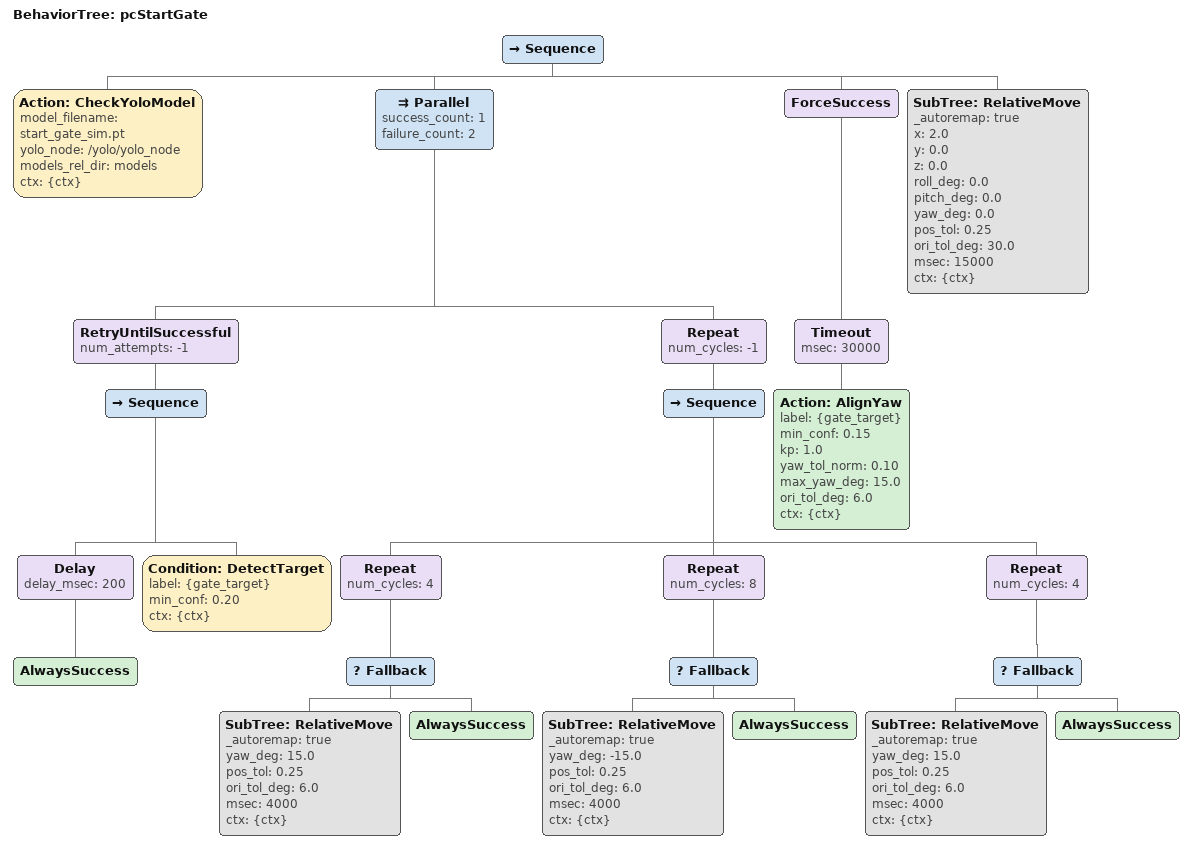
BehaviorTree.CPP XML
<root BTCPP_format="4" main_tree_to_execute="pcStartGate">
  <BehaviorTree ID="pcStartGate">
    <Sequence>

      <!-- Sim model; swap in the real gate model -->
      <Action ID="CheckYoloModel"
              model_filename="start_gate_sim.pt"
              yolo_node="/yolo/yolo_node"
              models_rel_dir="models"
              ctx="{ctx}"/>

      <!-- Sweep until the chosen image is seen. DetectTarget succeeding
           ends the Parallel, halting the sweep mid-step; AlignYaw below
           cleans up the heading. -->
      <Parallel success_count="1" failure_count="2">

        <RetryUntilSuccessful num_attempts="-1">
          <Sequence>
            <Delay delay_msec="200"><AlwaysSuccess/></Delay>
            <Condition ID="DetectTarget"
                       label="{gate_target}" min_conf="0.20" ctx="{ctx}"/>
          </Sequence>
        </RetryUntilSuccessful>

        <Repeat num_cycles="-1">
          <Sequence>
            <Repeat num_cycles="4">
              <Fallback>
                <SubTree ID="RelativeMove" _autoremap="true"
                         yaw_deg="15.0" pos_tol="0.25" ori_tol_deg="6.0" msec="4000" ctx="{ctx}"/>
                <AlwaysSuccess/>
              </Fallback>
            </Repeat>
            <Repeat num_cycles="8">
              <Fallback>
                <SubTree ID="RelativeMove" _autoremap="true"
                         yaw_deg="-15.0" pos_tol="0.25" ori_tol_deg="6.0" msec="4000" ctx="{ctx}"/>
                <AlwaysSuccess/>
              </Fallback>
            </Repeat>
            <Repeat num_cycles="4">
              <Fallback>
                <SubTree ID="RelativeMove" _autoremap="true"
                         yaw_deg="15.0" pos_tol="0.25" ori_tol_deg="6.0" msec="4000" ctx="{ctx}"/>
                <AlwaysSuccess/>
              </Fallback>
            </Repeat>
          </Sequence>
        </Repeat>

      </Parallel>

      <!-- P-control yaw until the image is horizontally centred.
           ForceSuccess: if it times out, drive through anyway. -->
      <ForceSuccess>
        <Timeout msec="30000">
          <Action ID="AlignYaw"
                  label="{gate_target}"
                  min_conf="0.15"
                  kp="1.0"
                  yaw_tol_norm="0.10"
                  max_yaw_deg="15.0"
                  ori_tol_deg="6.0"
                  ctx="{ctx}"/>
        </Timeout>
      </ForceSuccess>

      <!-- Drive straight through the gate-->
      <SubTree ID="RelativeMove" _autoremap="true"
               x="2.0" y="0.0" z="0.0"
               roll_deg="0.0" pitch_deg="0.0" yaw_deg="0.0"
               pos_tol="0.25" ori_tol_deg="30.0" msec="15000" ctx="{ctx}"/>

    </Sequence>
  </BehaviorTree>
</root>
